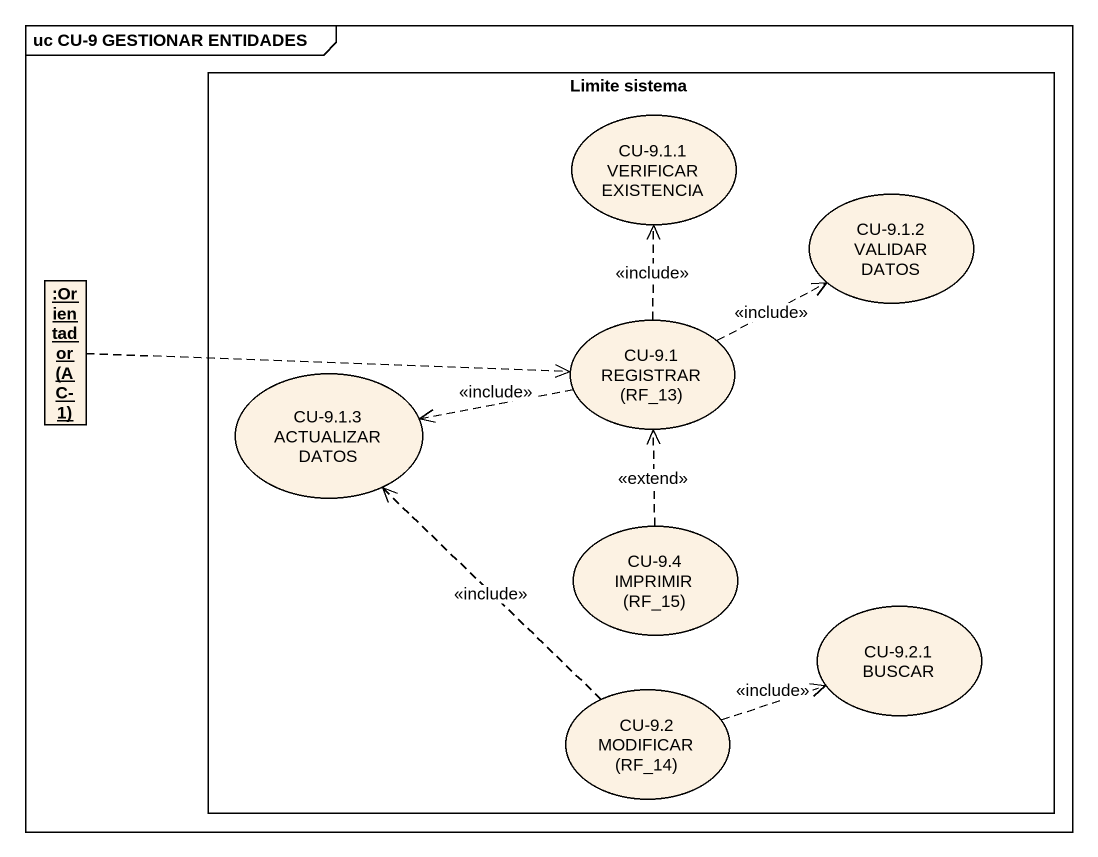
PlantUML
@startuml
mainframe uc CU-9 GESTIONAR ENTIDADES
allowmixing
hide circle
hide empty members
rectangle "Limite sistema" as Limite_sistema {
  usecase "CU-9.1.1 VERIFICAR EXISTENCIA" as CU_9_1_1_VERIFICAR
  usecase "CU-9.1.2 VALIDAR DATOS" as CU_9_1_2_VALIDAR_DATOS
  usecase "CU-9.1 REGISTRAR (RF_13)" as CU_9_1_REGISTRAR_RF_13
  usecase "CU-9.1.3 ACTUALIZAR DATOS" as CU_9_1_3_ACTUALIZAR_DATOS
  usecase "CU-9.4 IMPRIMIR (RF_15)" as CU_9_4_IMPRIMIR_RF_15
  usecase "CU-9.2.1 BUSCAR" as CU_9_2_1_BUSCAR
  usecase "CU-9.2 MODIFICAR (RF_14)" as CU_9_2_MODIFICAR_RF_14
}
object ":Orientador (AC-1)" as Orientador_AC_1
Orientador_AC_1 .right.> CU_9_1_REGISTRAR_RF_13
CU_9_1_REGISTRAR_RF_13 .up.> CU_9_1_1_VERIFICAR : <<include>>
CU_9_1_REGISTRAR_RF_13 .right.> CU_9_1_2_VALIDAR_DATOS : <<include>>
CU_9_1_REGISTRAR_RF_13 .left.> CU_9_1_3_ACTUALIZAR_DATOS : <<include>>
CU_9_4_IMPRIMIR_RF_15 .up.> CU_9_1_REGISTRAR_RF_13 : <<extend>>
CU_9_2_MODIFICAR_RF_14 .up.> CU_9_1_3_ACTUALIZAR_DATOS : <<include>>
CU_9_2_MODIFICAR_RF_14 .right.> CU_9_2_1_BUSCAR : <<include>>
@enduml
